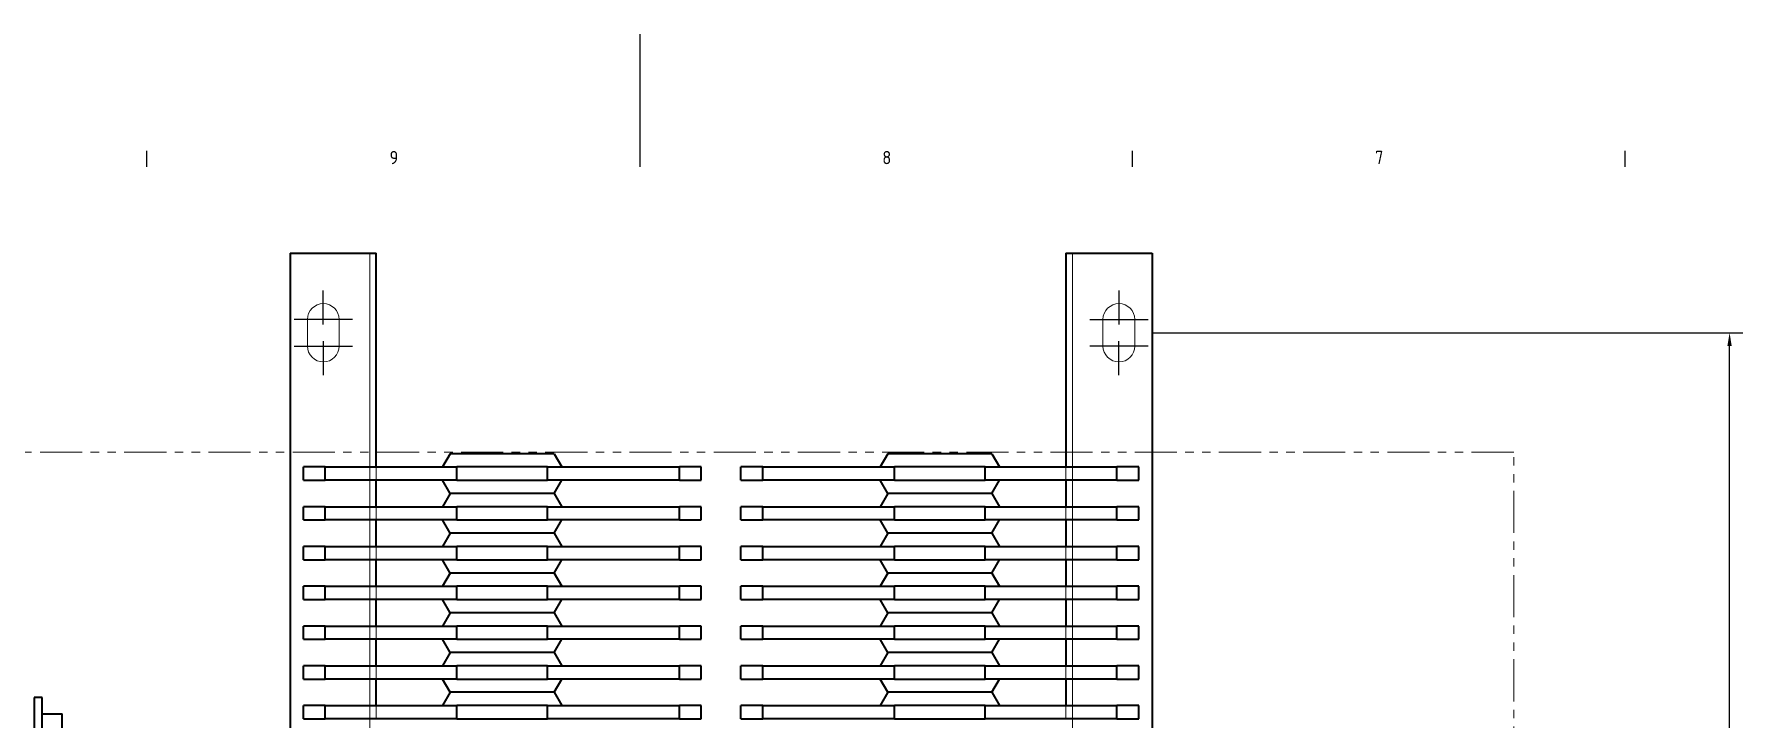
# Model space of a CAD drawing. Header units: millimetres. Extents: x 0 to 5945, y 0 to 4205.
# Drawn here: x 2516 to 3804, y 3689 to 4205 of the extents above; entities that cross this region are included whole.
import ezdxf

# ---------------------------------------------------------------- set-up
doc = ezdxf.new("R2010")
doc.units = ezdxf.units.MM
doc.header["$LTSCALE"] = 5
doc.linetypes.add('PHANTOM', pattern=[63.5, 31.75, -6.35, 6.35, -6.35, 6.35, -6.35])
doc.layers.get('0').update_dxf_attribs({"color": 3, "lineweight": 25})
for name, color, linetype, lineweight in [('가려진 것(ISO)', 2, 'Continuous', 18), ('가시적인 것(ISO)', 3, 'Continuous', 40), ('가시적인 좁은 것(ISO)', 3, 'Continuous', 35), ('경계(ISO)', 7, 'Continuous', 25), ('중심 표식(ISO)', 1, 'Continuous', 25), ('참조(ISO)', 6, 'Continuous', 35), ('치수(ISO)', 2, 'Continuous', 25)]:
    doc.layers.add(name, color=color, linetype=linetype, lineweight=lineweight)
doc.styles.add('문자 텍스트_PSTEK_POSCO', font='isocp.shx')
doc.styles.add('치수 텍스트_PSTEK_POSCO', font='isocp.shx')
doc.dimstyles.new('치수_PSTEK_POSCO', dxfattribs={"dimscale": 5, "dimtxt": 3, "dimasz": 2, "dimexe": 2, "dimexo": 2.5, "dimgap": 1, "dimtad": 1, "dimrnd": 1e-08, "dimdsep": 46, "dimtxsty": '치수 텍스트_PSTEK_POSCO', "dimcen": 0.09, "dimdle": 10, "dimclrd": 7, "dimclre": 7, "dimclrt": 2, "dimadec": 1, "dimazin": 2, "dimtfac": 1, "dimtmove": 0, "dimatfit": 3, "dimfxl": 0, "dimtolj": 1, "dimlwd": -1, "dimlwe": -1, "dimarcsym": 0})

# ---------------------------------------------------------------- blocks, each defined once
blk = doc.blocks.new('경계 Default Border')
at = {"layer": '경계(ISO)'}
for p, q in [((520.19, 821), (520.19, 823.4)), ((668.81, 821), (668.81, 823.4)), ((743.12, 821), (743.12, 823.4))]:
    blk.add_line(p, q, dxfattribs=at)
at = {"layer": '경계(ISO)', "flags": 128}
blk.add_lwpolyline([(594.5, 841), (594.5, 821)], dxfattribs=at)
at = {"layer": '경계(ISO)', "color": 2, "char_height": 2, "attachment_point": 7, "style": '문자 텍스트_PSTEK_POSCO'}
for s, insert in [('9', (556.77, 821.38)), ('8', (631.09, 821.38)), ('7', (705.4, 821.4))]:
    blk.add_mtext(s, dxfattribs=dict(at, insert=insert))
blk = doc.blocks.new('*D46')
at = {"layer": 'Defpoints', "color": 0}
for p in [(3345.9, 3979.7), (3794.4, 3979.7), (3345.9, 2849.7)]:
    blk.add_point(p, dxfattribs=at)
at = {"layer": '치수(ISO)', "color": 7}
for p, q in [((3358.4, 3979.7), (3804.4, 3979.7)), ((3794.4, 2859.7), (3794.4, 3969.7)), ((3358.4, 2849.7), (3804.4, 2849.7))]:
    blk.add_line(p, q, dxfattribs=at)
for points in [[(3792.7, 3969.7), (3796, 3969.7), (3794.4, 3979.7)], [(3792.7, 2859.7), (3796, 2859.7), (3794.4, 2849.7)]]:
    blk.add_solid(points, dxfattribs=at)
at = {"layer": '치수(ISO)', "color": 2, "insert": (3781.9, 3399), "char_height": 15, "attachment_point": 4, "rotation": 90, "style": '치수 텍스트_PSTEK_POSCO'}
blk.add_mtext('\\A1;1130', dxfattribs=at)

msp = doc.modelspace()

# ---------------------------------------------------------------- linework, layer by layer
at = {"layer": '가려진 것(ISO)'}
for p, q in [((2768.8806, 4039.7386), (2768.8806, 2789.7386)), ((3298.8806, 4039.7386), (3298.8806, 2789.7386)), ((2721.8806, 3969.7386), (2721.8806, 3989.7386)), ((2745.8806, 3989.7386), (2745.8806, 3969.7386)), ((3321.8806, 3969.7386), (3321.8806, 3989.7386)), ((3345.8806, 3989.7386), (3345.8806, 3969.7386)), ((2773.8806, 3868.5386), (2773.8806, 3878.5386)), ((3293.8806, 3878.5386), (3293.8806, 3868.5386)), ((2773.8806, 3838.5386), (2773.8806, 3848.5386)), ((3293.8806, 3848.5386), (3293.8806, 3838.5386)), ((2773.8806, 3808.5386), (2773.8806, 3818.5386)), ((3293.8806, 3818.5386), (3293.8806, 3808.5386)), ((2773.8806, 3778.5386), (2773.8806, 3788.5386)), ((3293.8806, 3788.5386), (3293.8806, 3778.5386)), ((2773.8806, 3748.5386), (2773.8806, 3758.5386)), ((3293.8806, 3758.5386), (3293.8806, 3748.5386)), ((2773.8806, 3718.5386), (2773.8806, 3728.5386)), ((3293.8806, 3728.5386), (3293.8806, 3718.5386)), ((2773.8806, 3688.5386), (2773.8806, 3698.5386)), ((3293.8806, 3698.5386), (3293.8806, 3688.5386))]:
    msp.add_line(p, q, dxfattribs=at)
for centre, start, end in [((2733.8806, 3989.7386), 0, 180), ((3333.8806, 3989.7386), 0, 180), ((2733.8806, 3969.7386), 180, 0), ((3333.8806, 3969.7386), 180, 0)]:
    msp.add_arc(centre, 12, start, end, dxfattribs=at)
at = {"layer": '가시적인 것(ISO)'}
for p, q in [((2708.8806, 4039.7386), (2773.8806, 4039.7386)), ((2708.8806, 4039.7386), (2708.8806, 3634.7386)), ((2773.8806, 3878.5386), (2773.8806, 4039.7386)), ((3293.8806, 4039.7386), (3358.8806, 4039.7386)), ((3293.8806, 4039.7386), (3293.8806, 3878.5386)), ((3358.8806, 4039.7386), (3358.8806, 3634.7386)), ((2735.3301, 3878.5386), (2718.8806, 3878.5386)), ((2718.8806, 3868.5386), (2718.8806, 3878.5386)), ((2735.3301, 3878.5386), (2834.6786, 3878.5386)), ((2829.6541, 3888.5386), (2823.8806, 3878.5386)), ((2908.1071, 3888.5386), (2829.6541, 3888.5386)), ((2903.0826, 3878.5386), (2834.6786, 3878.5386)), ((2903.0826, 3878.5386), (3002.4311, 3878.5386)), ((2908.1071, 3888.5386), (2913.8806, 3878.5386)), ((3018.8806, 3878.5386), (3002.4311, 3878.5386)), ((3018.8806, 3868.5386), (3018.8806, 3878.5386)), ((3065.3301, 3878.5386), (3048.8806, 3878.5386)), ((3048.8806, 3868.5386), (3048.8806, 3878.5386)), ((3065.3301, 3878.5386), (3164.6786, 3878.5386)), ((3159.6541, 3888.5386), (3153.8806, 3878.5386)), ((3238.1071, 3888.5386), (3159.6541, 3888.5386)), ((3233.0826, 3878.5386), (3164.6786, 3878.5386)), ((3233.0826, 3878.5386), (3332.4311, 3878.5386)), ((3238.1071, 3888.5386), (3243.8806, 3878.5386)), ((3348.8806, 3878.5386), (3332.4311, 3878.5386)), ((3348.8806, 3868.5386), (3348.8806, 3878.5386)), ((2718.8806, 3868.5386), (2735.3301, 3868.5386)), ((2834.6786, 3868.5386), (2735.3301, 3868.5386)), ((2773.8806, 3848.5386), (2773.8806, 3868.5386)), ((2829.6541, 3858.5386), (2823.8806, 3868.5386)), ((2834.6786, 3868.5386), (2903.0826, 3868.5386)), ((3002.4311, 3868.5386), (2903.0826, 3868.5386)), ((2908.1071, 3858.5386), (2913.8806, 3868.5386)), ((3002.4311, 3868.5386), (3018.8806, 3868.5386)), ((3048.8806, 3868.5386), (3065.3301, 3868.5386)), ((3164.6786, 3868.5386), (3065.3301, 3868.5386)), ((3159.6541, 3858.5386), (3153.8806, 3868.5386)), ((3164.6786, 3868.5386), (3233.0826, 3868.5386)), ((3332.4311, 3868.5386), (3233.0826, 3868.5386)), ((3238.1071, 3858.5386), (3243.8806, 3868.5386)), ((3293.8806, 3868.5386), (3293.8806, 3848.5386)), ((3332.4311, 3868.5386), (3348.8806, 3868.5386)), ((2829.6541, 3858.5386), (2823.8806, 3848.5386)), ((2908.1071, 3858.5386), (2829.6541, 3858.5386)), ((2908.1071, 3858.5386), (2913.8806, 3848.5386)), ((3159.6541, 3858.5386), (3153.8806, 3848.5386)), ((3238.1071, 3858.5386), (3159.6541, 3858.5386)), ((3238.1071, 3858.5386), (3243.8806, 3848.5386)), ((2735.3301, 3848.5386), (2718.8806, 3848.5386)), ((2718.8806, 3838.5386), (2718.8806, 3848.5386)), ((2735.3301, 3848.5386), (2834.6786, 3848.5386)), ((2903.0826, 3848.5386), (2834.6786, 3848.5386)), ((2903.0826, 3848.5386), (3002.4311, 3848.5386)), ((3018.8806, 3848.5386), (3002.4311, 3848.5386)), ((3018.8806, 3838.5386), (3018.8806, 3848.5386)), ((3065.3301, 3848.5386), (3048.8806, 3848.5386)), ((3048.8806, 3838.5386), (3048.8806, 3848.5386)), ((3065.3301, 3848.5386), (3164.6786, 3848.5386)), ((3233.0826, 3848.5386), (3164.6786, 3848.5386)), ((3233.0826, 3848.5386), (3332.4311, 3848.5386)), ((3348.8806, 3848.5386), (3332.4311, 3848.5386)), ((3348.8806, 3838.5386), (3348.8806, 3848.5386)), ((2718.8806, 3838.5386), (2735.3301, 3838.5386)), ((2834.6786, 3838.5386), (2735.3301, 3838.5386)), ((2773.8806, 3818.5386), (2773.8806, 3838.5386)), ((2829.6541, 3828.5386), (2823.8806, 3838.5386)), ((2829.6541, 3828.5386), (2823.8806, 3818.5386)), ((2908.1071, 3828.5386), (2829.6541, 3828.5386)), ((2834.6786, 3838.5386), (2903.0826, 3838.5386)), ((3002.4311, 3838.5386), (2903.0826, 3838.5386)), ((2908.1071, 3828.5386), (2913.8806, 3838.5386)), ((2908.1071, 3828.5386), (2913.8806, 3818.5386)), ((3002.4311, 3838.5386), (3018.8806, 3838.5386)), ((3048.8806, 3838.5386), (3065.3301, 3838.5386)), ((3164.6786, 3838.5386), (3065.3301, 3838.5386)), ((3159.6541, 3828.5386), (3153.8806, 3838.5386)), ((3159.6541, 3828.5386), (3153.8806, 3818.5386)), ((3238.1071, 3828.5386), (3159.6541, 3828.5386)), ((3164.6786, 3838.5386), (3233.0826, 3838.5386)), ((3332.4311, 3838.5386), (3233.0826, 3838.5386)), ((3238.1071, 3828.5386), (3243.8806, 3838.5386)), ((3238.1071, 3828.5386), (3243.8806, 3818.5386)), ((3293.8806, 3838.5386), (3293.8806, 3818.5386)), ((3332.4311, 3838.5386), (3348.8806, 3838.5386)), ((2735.3301, 3818.5386), (2718.8806, 3818.5386)), ((2718.8806, 3808.5386), (2718.8806, 3818.5386)), ((2735.3301, 3818.5386), (2834.6786, 3818.5386)), ((2903.0826, 3818.5386), (2834.6786, 3818.5386)), ((2903.0826, 3818.5386), (3002.4311, 3818.5386)), ((3018.8806, 3818.5386), (3002.4311, 3818.5386)), ((3018.8806, 3808.5386), (3018.8806, 3818.5386)), ((3065.3301, 3818.5386), (3048.8806, 3818.5386)), ((3048.8806, 3808.5386), (3048.8806, 3818.5386)), ((3065.3301, 3818.5386), (3164.6786, 3818.5386)), ((3233.0826, 3818.5386), (3164.6786, 3818.5386)), ((3233.0826, 3818.5386), (3332.4311, 3818.5386)), ((3348.8806, 3818.5386), (3332.4311, 3818.5386)), ((3348.8806, 3808.5386), (3348.8806, 3818.5386)), ((2718.8806, 3808.5386), (2735.3301, 3808.5386)), ((2834.6786, 3808.5386), (2735.3301, 3808.5386)), ((2773.8806, 3788.5386), (2773.8806, 3808.5386)), ((2829.6541, 3798.5386), (2823.8806, 3808.5386)), ((2834.6786, 3808.5386), (2903.0826, 3808.5386)), ((3002.4311, 3808.5386), (2903.0826, 3808.5386)), ((2908.1071, 3798.5386), (2913.8806, 3808.5386)), ((3002.4311, 3808.5386), (3018.8806, 3808.5386)), ((3048.8806, 3808.5386), (3065.3301, 3808.5386)), ((3164.6786, 3808.5386), (3065.3301, 3808.5386)), ((3159.6541, 3798.5386), (3153.8806, 3808.5386)), ((3164.6786, 3808.5386), (3233.0826, 3808.5386)), ((3332.4311, 3808.5386), (3233.0826, 3808.5386)), ((3238.1071, 3798.5386), (3243.8806, 3808.5386)), ((3293.8806, 3808.5386), (3293.8806, 3788.5386)), ((3332.4311, 3808.5386), (3348.8806, 3808.5386)), ((2735.3301, 3788.5386), (2718.8806, 3788.5386)), ((2718.8806, 3778.5386), (2718.8806, 3788.5386)), ((2735.3301, 3788.5386), (2834.6786, 3788.5386)), ((2829.6541, 3798.5386), (2823.8806, 3788.5386)), ((2908.1071, 3798.5386), (2829.6541, 3798.5386)), ((2903.0826, 3788.5386), (2834.6786, 3788.5386)), ((2903.0826, 3788.5386), (3002.4311, 3788.5386)), ((2908.1071, 3798.5386), (2913.8806, 3788.5386)), ((3018.8806, 3788.5386), (3002.4311, 3788.5386)), ((3018.8806, 3778.5386), (3018.8806, 3788.5386)), ((3065.3301, 3788.5386), (3048.8806, 3788.5386)), ((3048.8806, 3778.5386), (3048.8806, 3788.5386)), ((3065.3301, 3788.5386), (3164.6786, 3788.5386)), ((3159.6541, 3798.5386), (3153.8806, 3788.5386)), ((3238.1071, 3798.5386), (3159.6541, 3798.5386)), ((3233.0826, 3788.5386), (3164.6786, 3788.5386)), ((3233.0826, 3788.5386), (3332.4311, 3788.5386)), ((3238.1071, 3798.5386), (3243.8806, 3788.5386)), ((3348.8806, 3788.5386), (3332.4311, 3788.5386)), ((3348.8806, 3778.5386), (3348.8806, 3788.5386)), ((2718.8806, 3778.5386), (2735.3301, 3778.5386)), ((2834.6786, 3778.5386), (2735.3301, 3778.5386)), ((2773.8806, 3758.5386), (2773.8806, 3778.5386)), ((2829.6541, 3768.5386), (2823.8806, 3778.5386)), ((2834.6786, 3778.5386), (2903.0826, 3778.5386)), ((3002.4311, 3778.5386), (2903.0826, 3778.5386)), ((2908.1071, 3768.5386), (2913.8806, 3778.5386)), ((3002.4311, 3778.5386), (3018.8806, 3778.5386)), ((3048.8806, 3778.5386), (3065.3301, 3778.5386)), ((3164.6786, 3778.5386), (3065.3301, 3778.5386)), ((3159.6541, 3768.5386), (3153.8806, 3778.5386)), ((3164.6786, 3778.5386), (3233.0826, 3778.5386)), ((3332.4311, 3778.5386), (3233.0826, 3778.5386)), ((3238.1071, 3768.5386), (3243.8806, 3778.5386)), ((3293.8806, 3778.5386), (3293.8806, 3758.5386)), ((3332.4311, 3778.5386), (3348.8806, 3778.5386)), ((2829.6541, 3768.5386), (2823.8806, 3758.5386)), ((2908.1071, 3768.5386), (2829.6541, 3768.5386)), ((2908.1071, 3768.5386), (2913.8806, 3758.5386)), ((3159.6541, 3768.5386), (3153.8806, 3758.5386)), ((3238.1071, 3768.5386), (3159.6541, 3768.5386)), ((3238.1071, 3768.5386), (3243.8806, 3758.5386)), ((2735.3301, 3758.5386), (2718.8806, 3758.5386)), ((2718.8806, 3748.5386), (2718.8806, 3758.5386)), ((2735.3301, 3758.5386), (2834.6786, 3758.5386)), ((2903.0826, 3758.5386), (2834.6786, 3758.5386)), ((2903.0826, 3758.5386), (3002.4311, 3758.5386)), ((3018.8806, 3758.5386), (3002.4311, 3758.5386)), ((3018.8806, 3748.5386), (3018.8806, 3758.5386)), ((3065.3301, 3758.5386), (3048.8806, 3758.5386)), ((3048.8806, 3748.5386), (3048.8806, 3758.5386)), ((3065.3301, 3758.5386), (3164.6786, 3758.5386)), ((3233.0826, 3758.5386), (3164.6786, 3758.5386)), ((3233.0826, 3758.5386), (3332.4311, 3758.5386)), ((3348.8806, 3758.5386), (3332.4311, 3758.5386)), ((3348.8806, 3748.5386), (3348.8806, 3758.5386)), ((2718.8806, 3748.5386), (2735.3301, 3748.5386)), ((2834.6786, 3748.5386), (2735.3301, 3748.5386)), ((2773.8806, 3728.5386), (2773.8806, 3748.5386)), ((2829.6541, 3738.5386), (2823.8806, 3748.5386)), ((2829.6541, 3738.5386), (2823.8806, 3728.5386)), ((2908.1071, 3738.5386), (2829.6541, 3738.5386)), ((2834.6786, 3748.5386), (2903.0826, 3748.5386)), ((3002.4311, 3748.5386), (2903.0826, 3748.5386)), ((2908.1071, 3738.5386), (2913.8806, 3748.5386)), ((2908.1071, 3738.5386), (2913.8806, 3728.5386)), ((3002.4311, 3748.5386), (3018.8806, 3748.5386)), ((3048.8806, 3748.5386), (3065.3301, 3748.5386)), ((3164.6786, 3748.5386), (3065.3301, 3748.5386)), ((3159.6541, 3738.5386), (3153.8806, 3748.5386)), ((3159.6541, 3738.5386), (3153.8806, 3728.5386)), ((3238.1071, 3738.5386), (3159.6541, 3738.5386)), ((3164.6786, 3748.5386), (3233.0826, 3748.5386)), ((3332.4311, 3748.5386), (3233.0826, 3748.5386)), ((3238.1071, 3738.5386), (3243.8806, 3748.5386)), ((3238.1071, 3738.5386), (3243.8806, 3728.5386)), ((3293.8806, 3748.5386), (3293.8806, 3728.5386)), ((3332.4311, 3748.5386), (3348.8806, 3748.5386)), ((2735.3301, 3728.5386), (2718.8806, 3728.5386)), ((2718.8806, 3718.5386), (2718.8806, 3728.5386)), ((2735.3301, 3728.5386), (2834.6786, 3728.5386)), ((2903.0826, 3728.5386), (2834.6786, 3728.5386)), ((2903.0826, 3728.5386), (3002.4311, 3728.5386)), ((3018.8806, 3728.5386), (3002.4311, 3728.5386)), ((3018.8806, 3718.5386), (3018.8806, 3728.5386)), ((3065.3301, 3728.5386), (3048.8806, 3728.5386)), ((3048.8806, 3718.5386), (3048.8806, 3728.5386)), ((3065.3301, 3728.5386), (3164.6786, 3728.5386)), ((3233.0826, 3728.5386), (3164.6786, 3728.5386)), ((3233.0826, 3728.5386), (3332.4311, 3728.5386)), ((3348.8806, 3728.5386), (3332.4311, 3728.5386)), ((3348.8806, 3718.5386), (3348.8806, 3728.5386)), ((2718.8806, 3718.5386), (2735.3301, 3718.5386)), ((2834.6786, 3718.5386), (2735.3301, 3718.5386)), ((2773.8806, 3698.5386), (2773.8806, 3718.5386)), ((2829.6541, 3708.5386), (2823.8806, 3718.5386)), ((2834.6786, 3718.5386), (2903.0826, 3718.5386)), ((3002.4311, 3718.5386), (2903.0826, 3718.5386)), ((2908.1071, 3708.5386), (2913.8806, 3718.5386)), ((3002.4311, 3718.5386), (3018.8806, 3718.5386)), ((3048.8806, 3718.5386), (3065.3301, 3718.5386)), ((3164.6786, 3718.5386), (3065.3301, 3718.5386)), ((3159.6541, 3708.5386), (3153.8806, 3718.5386)), ((3164.6786, 3718.5386), (3233.0826, 3718.5386)), ((3332.4311, 3718.5386), (3233.0826, 3718.5386)), ((3238.1071, 3708.5386), (3243.8806, 3718.5386)), ((3293.8806, 3718.5386), (3293.8806, 3698.5386)), ((3332.4311, 3718.5386), (3348.8806, 3718.5386)), ((2515.8806, 3704.7386), (2515.8806, 3124.7386)), ((2521.8806, 3704.7386), (2515.8806, 3704.7386)), ((2521.8806, 3124.7386), (2521.8806, 3704.7386)), ((2735.3301, 3698.5386), (2718.8806, 3698.5386)), ((2718.8806, 3688.5386), (2718.8806, 3698.5386)), ((2735.3301, 3698.5386), (2834.6786, 3698.5386)), ((2829.6541, 3708.5386), (2823.8806, 3698.5386)), ((2908.1071, 3708.5386), (2829.6541, 3708.5386)), ((2903.0826, 3698.5386), (2834.6786, 3698.5386)), ((2903.0826, 3698.5386), (3002.4311, 3698.5386)), ((2908.1071, 3708.5386), (2913.8806, 3698.5386)), ((3018.8806, 3698.5386), (3002.4311, 3698.5386)), ((3018.8806, 3688.5386), (3018.8806, 3698.5386)), ((3065.3301, 3698.5386), (3048.8806, 3698.5386)), ((3048.8806, 3688.5386), (3048.8806, 3698.5386)), ((3065.3301, 3698.5386), (3164.6786, 3698.5386)), ((3159.6541, 3708.5386), (3153.8806, 3698.5386)), ((3238.1071, 3708.5386), (3159.6541, 3708.5386)), ((3233.0826, 3698.5386), (3164.6786, 3698.5386)), ((3233.0826, 3698.5386), (3332.4311, 3698.5386)), ((3238.1071, 3708.5386), (3243.8806, 3698.5386)), ((3348.8806, 3698.5386), (3332.4311, 3698.5386)), ((3348.8806, 3688.5386), (3348.8806, 3698.5386)), ((2521.8806, 3692.2386), (2536.8806, 3692.2386)), ((2536.8806, 3677.2386), (2536.8806, 3692.2386)), ((2718.8806, 3688.5386), (2735.3301, 3688.5386)), ((2834.6786, 3688.5386), (2735.3301, 3688.5386)), ((2834.6786, 3688.5386), (2903.0826, 3688.5386)), ((3002.4311, 3688.5386), (2903.0826, 3688.5386)), ((3002.4311, 3688.5386), (3018.8806, 3688.5386)), ((3048.8806, 3688.5386), (3065.3301, 3688.5386)), ((3164.6786, 3688.5386), (3065.3301, 3688.5386)), ((3164.6786, 3688.5386), (3233.0826, 3688.5386)), ((3332.4311, 3688.5386), (3233.0826, 3688.5386)), ((3332.4311, 3688.5386), (3348.8806, 3688.5386))]:
    msp.add_line(p, q, dxfattribs=at)
at = {"layer": '가시적인 좁은 것(ISO)'}
for p, q in [((2735.3301, 3868.5386), (2735.3301, 3878.5386)), ((2834.6786, 3868.5386), (2834.6786, 3878.5386)), ((2903.0826, 3868.5386), (2903.0826, 3878.5386)), ((3002.4311, 3868.5386), (3002.4311, 3878.5386)), ((3065.3301, 3868.5386), (3065.3301, 3878.5386)), ((3164.6786, 3868.5386), (3164.6786, 3878.5386)), ((3233.0826, 3868.5386), (3233.0826, 3878.5386)), ((3332.4311, 3868.5386), (3332.4311, 3878.5386)), ((2735.3301, 3838.5386), (2735.3301, 3848.5386)), ((2834.6786, 3838.5386), (2834.6786, 3848.5386)), ((2903.0826, 3838.5386), (2903.0826, 3848.5386)), ((3002.4311, 3838.5386), (3002.4311, 3848.5386)), ((3065.3301, 3838.5386), (3065.3301, 3848.5386)), ((3164.6786, 3838.5386), (3164.6786, 3848.5386)), ((3233.0826, 3838.5386), (3233.0826, 3848.5386)), ((3332.4311, 3838.5386), (3332.4311, 3848.5386)), ((2735.3301, 3808.5386), (2735.3301, 3818.5386)), ((2834.6786, 3808.5386), (2834.6786, 3818.5386)), ((2903.0826, 3808.5386), (2903.0826, 3818.5386)), ((3002.4311, 3808.5386), (3002.4311, 3818.5386)), ((3065.3301, 3808.5386), (3065.3301, 3818.5386)), ((3164.6786, 3808.5386), (3164.6786, 3818.5386)), ((3233.0826, 3808.5386), (3233.0826, 3818.5386)), ((3332.4311, 3808.5386), (3332.4311, 3818.5386)), ((2735.3301, 3778.5386), (2735.3301, 3788.5386)), ((2834.6786, 3778.5386), (2834.6786, 3788.5386)), ((2903.0826, 3778.5386), (2903.0826, 3788.5386)), ((3002.4311, 3778.5386), (3002.4311, 3788.5386)), ((3065.3301, 3778.5386), (3065.3301, 3788.5386)), ((3164.6786, 3778.5386), (3164.6786, 3788.5386)), ((3233.0826, 3778.5386), (3233.0826, 3788.5386)), ((3332.4311, 3778.5386), (3332.4311, 3788.5386)), ((2735.3301, 3748.5386), (2735.3301, 3758.5386)), ((2834.6786, 3748.5386), (2834.6786, 3758.5386)), ((2903.0826, 3748.5386), (2903.0826, 3758.5386)), ((3002.4311, 3748.5386), (3002.4311, 3758.5386)), ((3065.3301, 3748.5386), (3065.3301, 3758.5386)), ((3164.6786, 3748.5386), (3164.6786, 3758.5386)), ((3233.0826, 3748.5386), (3233.0826, 3758.5386)), ((3332.4311, 3748.5386), (3332.4311, 3758.5386)), ((2735.3301, 3718.5386), (2735.3301, 3728.5386)), ((2834.6786, 3718.5386), (2834.6786, 3728.5386)), ((2903.0826, 3718.5386), (2903.0826, 3728.5386)), ((3002.4311, 3718.5386), (3002.4311, 3728.5386)), ((3065.3301, 3718.5386), (3065.3301, 3728.5386)), ((3164.6786, 3718.5386), (3164.6786, 3728.5386)), ((3233.0826, 3718.5386), (3233.0826, 3728.5386)), ((3332.4311, 3718.5386), (3332.4311, 3728.5386)), ((2735.3301, 3688.5386), (2735.3301, 3698.5386)), ((2834.6786, 3688.5386), (2834.6786, 3698.5386)), ((2903.0826, 3688.5386), (2903.0826, 3698.5386)), ((3002.4311, 3688.5386), (3002.4311, 3698.5386)), ((3065.3301, 3688.5386), (3065.3301, 3698.5386)), ((3164.6786, 3688.5386), (3164.6786, 3698.5386)), ((3233.0826, 3688.5386), (3233.0826, 3698.5386)), ((3332.4311, 3688.5386), (3332.4311, 3698.5386))]:
    msp.add_line(p, q, dxfattribs=at)
at = {"layer": '중심 표식(ISO)', "linetype": 'Continuous'}
for p, q in [((2733.8806, 3985.9886), (2733.8806, 4011.7386)), ((3333.8806, 4011.7386), (3333.8806, 3985.9886)), ((2755.8806, 3989.7386), (2711.8806, 3989.7386)), ((3311.8806, 3989.7386), (3355.8806, 3989.7386)), ((2711.8806, 3969.7386), (2755.8806, 3969.7386)), ((2733.8806, 3973.4886), (2733.8806, 3947.7386)), ((3355.8806, 3969.7386), (3311.8806, 3969.7386)), ((3333.8806, 3947.7386), (3333.8806, 3973.4886))]:
    msp.add_line(p, q, dxfattribs=at)
at = {"layer": '참조(ISO)', "color": 6, "linetype": 'PHANTOM', "lineweight": 0, "ltscale": 0.2}
for p, q in [((3631.5806, 3889.7386), (2431.5806, 3889.7386)), ((3631.5806, 2939.7386), (3631.5806, 3889.7386))]:
    msp.add_line(p, q, dxfattribs=at)

# ---------------------------------------------------------------- block references
at = {"xscale": 5, "yscale": 5, "zscale": 5}
msp.add_blockref('경계 Default Border', (0, 0), dxfattribs=at)

# ---------------------------------------------------------------- dimensions: what is measured, and where the dimension line sits
at = {"layer": '치수(ISO)', "color": 7}
dim = msp.add_linear_dim(base=(3794.3778, 3979.7386), p1=(3345.8806, 2849.7386), p2=(3345.8806, 3979.7386), angle=90, dimstyle='치수_PSTEK_POSCO', override={"dimdec": 2, "dimtp": 0, "dimtm": 0, "dimtdec": 2, "dimtofl": 0, "dimatfit": 1}, dxfattribs=at)
dim.commit()
dim.dimension.update_dxf_attribs({"geometry": '*D46', "text_midpoint": (3794.3778, 3414.7386), "dimtype": 160})

doc.saveas('drawing.dxf')
